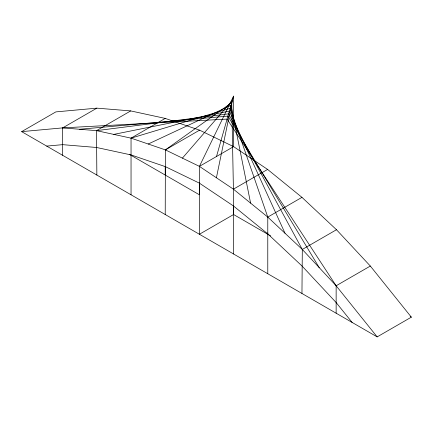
<?xml version="1.0" encoding="UTF-8"?>
<svg xmlns="http://www.w3.org/2000/svg" width="433" height="433" viewBox="0 0 433 433"><rect width="100%" height="100%" fill="white"/><g stroke="black" fill="none" stroke-linecap="round" stroke-linejoin="round"><path stroke-width="0.65" d="M165.222 214.53L165.395 149.888L231.747 102.632L233.419 189.167L233.593 253.998M199.44 182.65L199.407 194.79L129.299 154.316M301.958 293.471L302.304 249.462L228.57 113.857L96.516 130.647L62.671 127.887L21.65 131.637L377.165 336.89L411.35 317.156L370.329 266.041L336.484 229.723L301.958 197.356L267.605 169.427L233.593 146.635L199.581 130.154L165.222 118.409L130.696 110.913L96.857 108.147L55.835 111.898L21.65 131.637M216.413 177.768L232.369 100.429L182.401 158.132M216.5 156.502L233.593 96.11L233.593 146.635L199.407 166.369L165.395 149.888L131.042 138.149L96.516 130.647L96.857 175.056M270.674 235.936L233.593 214.53L199.407 234.264L199.407 166.369L233.593 96.11M62.671 155.317L62.671 127.887L96.857 108.147M96.516 130.647L130.696 110.913M131.042 194.79L131.042 138.149L165.222 118.409M165.395 149.888L199.581 130.154M199.407 166.369L233.419 189.167L267.605 169.427M267.778 273.737L267.778 217.09L301.958 197.356M233.419 189.167L267.778 217.09L302.304 249.462L336.484 229.723M336.143 313.205L336.143 285.775L370.329 266.041M148.216 144.021L230.989 105.306L250.599 203.131M131.042 138.149L230.145 108.288L267.778 217.09M113.776 134.398L229.349 111.102L285.038 233.273M79.591 129.267L227.931 116.109L319.224 267.616M46.688 146.094L62.671 144.66L96.646 147.496L131.042 154.922L165.352 166.64L199.407 183.148L233.463 205.967L267.778 233.869L302.174 266.16L336.143 302.548L352.126 322.433M62.671 127.887L227.087 119.091L336.143 285.775L377.165 336.89M410.186 316.485L411.35 317.156M302.304 249.462L336.143 285.775M267.773 232.911L267.778 234.264M233.593 205.783L233.593 214.53M165.222 166.272L165.222 175.056"/></g></svg>
